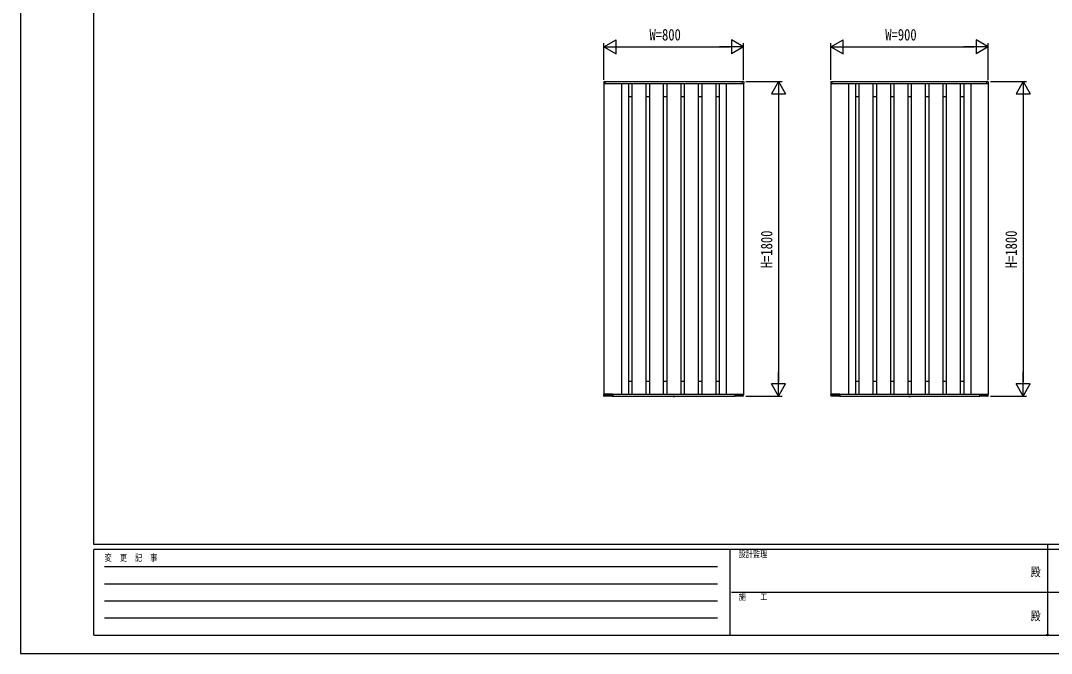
# Model space of a CAD drawing. Units: millimetres on the paper. Extents: x -297 to 297, y -210 to 210.
# Drawn here: x -297 to -1.9, y -210 to -28.9 of the extents above; entities that cross this region are included whole.
import ezdxf
from ezdxf.enums import TextEntityAlignment as Align

# ---------------------------------------------------------------- set-up
doc = ezdxf.new("R2010")
doc.units = ezdxf.units.MM
doc.header["$PDMODE"] = 32
doc.header["$PDSIZE"] = 0.5
for name, color, linetype in [('0-2_YKK_A1', 4, 'Continuous'), ('0-3_YKK_D', 6, 'Continuous'), ('0-4_YKK_ZWAK', 7, 'Continuous')]:
    doc.layers.add(name, color=color, linetype=linetype)
doc.styles.add('ＭＳ ゴシック', font='')
doc.styles.get('ＭＳ ゴシック').set_extended_font_data('MS Gothic')

msp = doc.modelspace()

# ---------------------------------------------------------------- linework, layer by layer
at = {"layer": '0-2_YKK_A1'}
for p, q in [((-130.024, -46.418), (-130.024, -46.825)), ((-129.999, -46.85), (-129.999, -135.85)), ((-129.999, -46.85), (-89.999, -46.85)), ((-129.999, -46.85), (-129.664, -46.85)), ((-129.953, -46.344), (-129.675, -46.327)), ((-129.664, -46.85), (-129.664, -46.85)), ((-129.649, -46.35), (-90.349, -46.35)), ((-129.649, -46.85), (-129.649, -46.35)), ((-129.649, -46.835), (-129.649, -46.352)), ((-124.999, -46.85), (-124.999, -135.85)), ((-122.999, -46.85), (-122.999, -135.85)), ((-121.999, -46.85), (-121.999, -135.85)), ((-117.999, -46.85), (-117.999, -135.85)), ((-116.999, -46.85), (-116.999, -135.85)), ((-112.999, -46.85), (-112.999, -135.85)), ((-111.999, -46.85), (-111.999, -135.85)), ((-107.999, -46.85), (-107.999, -135.85)), ((-106.999, -46.85), (-106.999, -135.85)), ((-102.999, -46.85), (-102.999, -135.85)), ((-101.999, -46.85), (-101.999, -135.85)), ((-97.999, -46.85), (-97.999, -135.85)), ((-96.999, -46.85), (-96.999, -135.85)), ((-94.999, -46.85), (-94.999, -135.85)), ((-90.349, -46.85), (-90.349, -46.35)), ((-90.349, -46.835), (-90.349, -46.352)), ((-89.999, -46.85), (-90.334, -46.85)), ((-90.334, -46.85), (-90.334, -46.85)), ((-90.044, -46.344), (-90.322, -46.327)), ((-89.999, -46.85), (-89.999, -135.85)), ((-89.974, -46.418), (-89.974, -46.825)), ((-65.024, -46.418), (-65.024, -46.825)), ((-64.999, -46.85), (-64.999, -135.85)), ((-64.999, -46.85), (-19.999, -46.85)), ((-64.999, -46.85), (-64.664, -46.85)), ((-64.953, -46.344), (-64.675, -46.327)), ((-64.664, -46.85), (-64.664, -46.85)), ((-64.649, -46.35), (-20.349, -46.35)), ((-64.649, -46.85), (-64.649, -46.35)), ((-64.649, -46.835), (-64.649, -46.352)), ((-59.999, -46.85), (-59.999, -135.85)), ((-57.999, -46.85), (-57.999, -135.85)), ((-56.999, -46.85), (-56.999, -135.85)), ((-52.999, -46.85), (-52.999, -135.85)), ((-51.999, -46.85), (-51.999, -135.85)), ((-47.999, -46.85), (-47.999, -135.85)), ((-46.999, -46.85), (-46.999, -135.85)), ((-42.999, -46.85), (-42.999, -135.85)), ((-41.999, -46.85), (-41.999, -135.85)), ((-37.999, -46.85), (-37.999, -135.85)), ((-36.999, -46.85), (-36.999, -135.85)), ((-32.999, -46.85), (-32.999, -135.85)), ((-31.999, -46.85), (-31.999, -135.85)), ((-27.999, -46.85), (-27.999, -135.85)), ((-26.999, -46.85), (-26.999, -135.85)), ((-24.999, -46.85), (-24.999, -135.85)), ((-20.349, -46.85), (-20.349, -46.35)), ((-20.349, -46.835), (-20.349, -46.352)), ((-19.999, -46.85), (-20.334, -46.85)), ((-20.334, -46.85), (-20.334, -46.85)), ((-20.044, -46.344), (-20.322, -46.327)), ((-19.999, -46.85), (-19.999, -135.85)), ((-19.974, -46.418), (-19.974, -46.825)), ((-122.999, -50.6), (-121.999, -50.6)), ((-117.999, -50.6), (-116.999, -50.6)), ((-112.999, -50.6), (-111.999, -50.6)), ((-107.999, -50.6), (-106.999, -50.6)), ((-102.999, -50.6), (-101.999, -50.6)), ((-97.999, -50.6), (-96.999, -50.6)), ((-57.999, -50.6), (-56.999, -50.6)), ((-52.999, -50.6), (-51.999, -50.6)), ((-47.999, -50.6), (-46.999, -50.6)), ((-42.999, -50.6), (-41.999, -50.6)), ((-37.999, -50.6), (-36.999, -50.6)), ((-32.999, -50.6), (-31.999, -50.6)), ((-27.999, -50.6), (-26.999, -50.6)), ((-122.999, -132.1), (-121.999, -132.1)), ((-117.999, -132.1), (-116.999, -132.1)), ((-112.999, -132.1), (-111.999, -132.1)), ((-107.999, -132.1), (-106.999, -132.1)), ((-102.999, -132.1), (-101.999, -132.1)), ((-97.999, -132.1), (-96.999, -132.1)), ((-57.999, -132.1), (-56.999, -132.1)), ((-52.999, -132.1), (-51.999, -132.1)), ((-47.999, -132.1), (-46.999, -132.1)), ((-42.999, -132.1), (-41.999, -132.1)), ((-37.999, -132.1), (-36.999, -132.1)), ((-32.999, -132.1), (-31.999, -132.1)), ((-27.999, -132.1), (-26.999, -132.1)), ((-129.993, -136.352), (-130.022, -135.877)), ((-129.999, -135.85), (-89.999, -135.85)), ((-127.514, -135.85), (-129.997, -135.85)), ((-129.931, -136.375), (-129.968, -136.375)), ((-129.906, -136.35), (-129.904, -136.26)), ((-129.905, -136.325), (-127.59, -136.325)), ((-128.859, -136.245), (-129.888, -136.245)), ((-128.843, -136.26), (-128.842, -136.3)), ((-128.756, -136.3), (-128.756, -136.26)), ((-128.407, -136.245), (-128.74, -136.245)), ((-128.391, -136.26), (-128.391, -136.3)), ((-128.305, -136.3), (-128.304, -136.26)), ((-127.607, -136.245), (-128.288, -136.245)), ((-127.793, -136.245), (-127.792, -136.3)), ((-127.591, -136.26), (-127.59, -136.35)), ((-127.524, -136.374), (-127.565, -136.374)), ((-127.499, -135.85), (-127.499, -136.35)), ((-127.499, -135.865), (-127.499, -136.349)), ((-127.499, -136.35), (-92.499, -136.35)), ((-110.194, -136.375), (-110.19, -136.35)), ((-110.194, -136.375), (-110.186, -136.424)), ((-110.194, -136.375), (-109.803, -136.375)), ((-110.19, -136.35), (-109.807, -136.35)), ((-109.803, -136.375), (-109.812, -136.424)), ((-109.803, -136.375), (-109.807, -136.35)), ((-92.499, -135.85), (-92.499, -136.35)), ((-92.499, -135.865), (-92.499, -136.349)), ((-92.484, -135.85), (-90, -135.85)), ((-92.474, -136.374), (-92.432, -136.374)), ((-92.406, -136.26), (-92.407, -136.35)), ((-90.092, -136.325), (-92.407, -136.325)), ((-92.39, -136.245), (-91.709, -136.245)), ((-92.204, -136.245), (-92.205, -136.3)), ((-91.692, -136.3), (-91.693, -136.26)), ((-91.606, -136.26), (-91.606, -136.3)), ((-91.59, -136.245), (-91.257, -136.245)), ((-91.241, -136.3), (-91.241, -136.26)), ((-91.154, -136.26), (-91.155, -136.3)), ((-91.138, -136.245), (-90.109, -136.245)), ((-90.092, -136.35), (-90.093, -136.26)), ((-90.067, -136.375), (-90.029, -136.375)), ((-90.004, -136.352), (-89.975, -135.877)), ((-64.993, -136.352), (-65.022, -135.877)), ((-64.999, -135.85), (-19.999, -135.85)), ((-62.514, -135.85), (-64.997, -135.85)), ((-64.931, -136.375), (-64.968, -136.375)), ((-64.906, -136.35), (-64.904, -136.26)), ((-64.905, -136.325), (-62.59, -136.325)), ((-63.859, -136.245), (-64.888, -136.245)), ((-63.843, -136.26), (-63.842, -136.3)), ((-63.756, -136.3), (-63.756, -136.26)), ((-63.407, -136.245), (-63.74, -136.245)), ((-63.391, -136.26), (-63.391, -136.3)), ((-63.305, -136.3), (-63.304, -136.26)), ((-62.607, -136.245), (-63.288, -136.245)), ((-62.793, -136.245), (-62.792, -136.3)), ((-62.591, -136.26), (-62.59, -136.35)), ((-62.524, -136.374), (-62.565, -136.374)), ((-62.499, -135.85), (-62.499, -136.35)), ((-62.499, -135.865), (-62.499, -136.349)), ((-62.499, -136.35), (-22.499, -136.35)), ((-42.694, -136.375), (-42.69, -136.35)), ((-42.694, -136.375), (-42.686, -136.424)), ((-42.694, -136.375), (-42.303, -136.375)), ((-42.69, -136.35), (-42.307, -136.35)), ((-42.303, -136.375), (-42.312, -136.424)), ((-42.303, -136.375), (-42.307, -136.35)), ((-22.499, -135.85), (-22.499, -136.35)), ((-22.499, -135.865), (-22.499, -136.349)), ((-22.484, -135.85), (-20, -135.85)), ((-22.474, -136.374), (-22.432, -136.374)), ((-22.406, -136.26), (-22.407, -136.35)), ((-20.092, -136.325), (-22.407, -136.325)), ((-22.39, -136.245), (-21.709, -136.245)), ((-22.204, -136.245), (-22.205, -136.3)), ((-21.692, -136.3), (-21.693, -136.26)), ((-21.606, -136.26), (-21.606, -136.3)), ((-21.59, -136.245), (-21.257, -136.245)), ((-21.241, -136.3), (-21.241, -136.26)), ((-21.154, -136.26), (-21.155, -136.3)), ((-21.138, -136.245), (-20.109, -136.245)), ((-20.092, -136.35), (-20.093, -136.26)), ((-20.067, -136.375), (-20.029, -136.375)), ((-20.004, -136.352), (-19.975, -135.877))]:
    msp.add_line(p, q, dxfattribs=at)
for points in [[(-129.888, -136.245), (-129.895, -136.246), (-129.899, -136.249), (-129.901, -136.252), (-129.903, -136.254), (-129.904, -136.257), (-129.904, -136.26)], [(-128.843, -136.26), (-128.843, -136.257), (-128.844, -136.255), (-128.845, -136.253), (-128.847, -136.25), (-128.849, -136.248), (-128.853, -136.246), (-128.859, -136.245)], [(-128.74, -136.245), (-128.747, -136.246), (-128.751, -136.249), (-128.753, -136.252), (-128.755, -136.254), (-128.755, -136.257), (-128.756, -136.26)], [(-128.391, -136.26), (-128.392, -136.257), (-128.392, -136.255), (-128.393, -136.253), (-128.395, -136.25), (-128.398, -136.248), (-128.401, -136.246), (-128.407, -136.245)], [(-128.288, -136.245), (-128.295, -136.246), (-128.299, -136.249), (-128.301, -136.252), (-128.303, -136.254), (-128.304, -136.257), (-128.304, -136.26)], [(-127.591, -136.26), (-127.592, -136.257), (-127.592, -136.255), (-127.593, -136.253), (-127.595, -136.25), (-127.598, -136.248), (-127.601, -136.246), (-127.607, -136.245)], [(-110.114, -136.479), (-110.056, -136.363), (-109.999, -136.333)], [(-109.884, -136.479), (-109.941, -136.363), (-109.999, -136.333)], [(-92.406, -136.26), (-92.406, -136.257), (-92.405, -136.255), (-92.404, -136.253), (-92.402, -136.25), (-92.4, -136.248), (-92.396, -136.246), (-92.39, -136.245)], [(-91.709, -136.245), (-91.702, -136.246), (-91.698, -136.249), (-91.696, -136.252), (-91.694, -136.254), (-91.694, -136.257), (-91.693, -136.26)], [(-91.606, -136.26), (-91.606, -136.257), (-91.605, -136.255), (-91.604, -136.253), (-91.602, -136.25), (-91.6, -136.248), (-91.596, -136.246), (-91.59, -136.245)], [(-91.257, -136.245), (-91.251, -136.246), (-91.247, -136.249), (-91.244, -136.252), (-91.243, -136.254), (-91.242, -136.257), (-91.241, -136.26)], [(-91.154, -136.26), (-91.154, -136.257), (-91.153, -136.255), (-91.152, -136.253), (-91.15, -136.25), (-91.148, -136.248), (-91.144, -136.246), (-91.138, -136.245)], [(-90.109, -136.245), (-90.102, -136.246), (-90.098, -136.249), (-90.096, -136.252), (-90.094, -136.254), (-90.094, -136.257), (-90.093, -136.26)], [(-64.888, -136.245), (-64.895, -136.246), (-64.899, -136.249), (-64.901, -136.252), (-64.903, -136.254), (-64.904, -136.257), (-64.904, -136.26)], [(-63.843, -136.26), (-63.843, -136.257), (-63.844, -136.255), (-63.845, -136.253), (-63.847, -136.25), (-63.849, -136.248), (-63.853, -136.246), (-63.859, -136.245)], [(-63.74, -136.245), (-63.747, -136.246), (-63.751, -136.249), (-63.753, -136.252), (-63.755, -136.254), (-63.755, -136.257), (-63.756, -136.26)], [(-63.391, -136.26), (-63.392, -136.257), (-63.392, -136.255), (-63.393, -136.253), (-63.395, -136.25), (-63.398, -136.248), (-63.401, -136.246), (-63.407, -136.245)], [(-63.288, -136.245), (-63.295, -136.246), (-63.299, -136.249), (-63.301, -136.252), (-63.303, -136.254), (-63.304, -136.257), (-63.304, -136.26)], [(-62.591, -136.26), (-62.592, -136.257), (-62.592, -136.255), (-62.593, -136.253), (-62.595, -136.25), (-62.598, -136.248), (-62.601, -136.246), (-62.607, -136.245)], [(-42.614, -136.479), (-42.556, -136.363), (-42.499, -136.333)], [(-42.384, -136.479), (-42.441, -136.363), (-42.499, -136.333)], [(-22.406, -136.26), (-22.406, -136.257), (-22.405, -136.255), (-22.404, -136.253), (-22.402, -136.25), (-22.4, -136.248), (-22.396, -136.246), (-22.39, -136.245)], [(-21.709, -136.245), (-21.702, -136.246), (-21.698, -136.249), (-21.696, -136.252), (-21.694, -136.254), (-21.694, -136.257), (-21.693, -136.26)], [(-21.606, -136.26), (-21.606, -136.257), (-21.605, -136.255), (-21.604, -136.253), (-21.602, -136.25), (-21.6, -136.248), (-21.596, -136.246), (-21.59, -136.245)], [(-21.257, -136.245), (-21.251, -136.246), (-21.247, -136.249), (-21.244, -136.252), (-21.243, -136.254), (-21.242, -136.257), (-21.241, -136.26)], [(-21.154, -136.26), (-21.154, -136.257), (-21.153, -136.255), (-21.152, -136.253), (-21.15, -136.25), (-21.148, -136.248), (-21.144, -136.246), (-21.138, -136.245)], [(-20.109, -136.245), (-20.102, -136.246), (-20.098, -136.249), (-20.096, -136.252), (-20.094, -136.254), (-20.094, -136.257), (-20.093, -136.26)]]:
    msp.add_lwpolyline(points, dxfattribs=at)
for centre, radius, start, end in [((-129.949, -46.418), 0.075, 93.5, 180), ((-129.999, -46.825), 0.025, 180, 270), ((-129.674, -46.352), 0.025, 0, 93.5), ((-129.664, -46.835), 0.015, 270, 0), ((-90.324, -46.352), 0.025, 86.5, 180), ((-90.334, -46.835), 0.015, 180, 270), ((-90.049, -46.418), 0.075, 0, 86.5), ((-89.999, -46.825), 0.025, 270, 0), ((-64.949, -46.418), 0.075, 93.5, 180), ((-64.999, -46.825), 0.025, 180, 270), ((-64.674, -46.352), 0.025, 0, 93.5), ((-64.664, -46.835), 0.015, 270, 0), ((-20.324, -46.352), 0.025, 86.5, 180), ((-20.334, -46.835), 0.015, 180, 270), ((-20.049, -46.418), 0.075, 0, 86.5), ((-19.999, -46.825), 0.025, 270, 0), ((-129.997, -135.875), 0.025, 90, 183.5), ((-129.968, -136.35), 0.025, 183.5, 269.21081), ((-129.931, -136.35), 0.025, 269.18971, 359), ((-128.818, -136.3), 0.025, 181, 270), ((-128.781, -136.3), 0.025, 270, 359), ((-128.366, -136.3), 0.025, 181, 270), ((-128.33, -136.3), 0.025, 270, 359), ((-127.768, -136.3), 0.025, 181, 270), ((-127.565, -136.349), 0.025, 181.0014, 270.00152), ((-127.524, -136.349), 0.025, 270, 0), ((-127.514, -135.865), 0.015, 0, 90), ((-110.141, -136.416), 0.045, 190, 239.36409), ((-109.999, -136.175), 0.325, 239.36409, 300.63591), ((-109.856, -136.416), 0.045, 300.63591, 350), ((-92.484, -135.865), 0.015, 90, 180), ((-92.474, -136.349), 0.025, 180, 270), ((-92.432, -136.349), 0.025, 269.99848, 358.9986), ((-92.23, -136.3), 0.025, 270, 359), ((-91.668, -136.3), 0.025, 181, 270), ((-91.631, -136.3), 0.025, 270, 359), ((-91.216, -136.3), 0.025, 181, 270), ((-91.18, -136.3), 0.025, 270, 359), ((-90.067, -136.35), 0.025, 181, 270.81029), ((-90.029, -136.35), 0.025, 270.78919, 356.5), ((-90, -135.875), 0.025, 356.5, 90), ((-64.997, -135.875), 0.025, 90, 183.5), ((-64.968, -136.35), 0.025, 183.5, 269.21081), ((-64.931, -136.35), 0.025, 269.18971, 359), ((-63.818, -136.3), 0.025, 181, 270), ((-63.781, -136.3), 0.025, 270, 359), ((-63.366, -136.3), 0.025, 181, 270), ((-63.33, -136.3), 0.025, 270, 359), ((-62.768, -136.3), 0.025, 181, 270), ((-62.565, -136.349), 0.025, 181.0014, 270.00152), ((-62.524, -136.349), 0.025, 270, 0), ((-62.514, -135.865), 0.015, 0, 90), ((-42.641, -136.416), 0.045, 190, 239.36409), ((-42.499, -136.175), 0.325, 239.36409, 300.63591), ((-42.356, -136.416), 0.045, 300.63591, 350), ((-22.484, -135.865), 0.015, 90, 180), ((-22.474, -136.349), 0.025, 180, 270), ((-22.432, -136.349), 0.025, 269.99848, 358.9986), ((-22.23, -136.3), 0.025, 270, 359), ((-21.668, -136.3), 0.025, 181, 270), ((-21.631, -136.3), 0.025, 270, 359), ((-21.216, -136.3), 0.025, 181, 270), ((-21.18, -136.3), 0.025, 270, 359), ((-20.067, -136.35), 0.025, 181, 270.81029), ((-20.029, -136.35), 0.025, 270.78919, 356.5), ((-20, -135.875), 0.025, 356.5, 90)]:
    msp.add_arc(centre, radius, start, end, dxfattribs=at)
at = {"layer": '0-3_YKK_D'}
for p, q in [((-129.999, -36.35), (-126.535, -34.35)), ((-129.999, -45.85), (-129.999, -35.35)), ((-126.535, -38.35), (-126.535, -34.35)), ((-89.999, -36.35), (-93.463, -34.35)), ((-93.463, -34.35), (-93.463, -38.35)), ((-89.999, -45.85), (-89.999, -35.35)), ((-64.999, -36.35), (-61.535, -34.35)), ((-64.999, -45.85), (-64.999, -35.35)), ((-61.535, -38.35), (-61.535, -34.35)), ((-19.999, -36.35), (-23.463, -34.35)), ((-23.463, -34.35), (-23.463, -38.35)), ((-19.999, -45.85), (-19.999, -35.35)), ((-129.999, -36.35), (-126.535, -38.35)), ((-129.999, -36.35), (-123.07, -36.35)), ((-125.999, -36.35), (-93.999, -36.35)), ((-89.999, -36.35), (-96.927, -36.35)), ((-89.999, -36.35), (-93.463, -38.35)), ((-64.999, -36.35), (-61.535, -38.35)), ((-64.999, -36.35), (-58.07, -36.35)), ((-60.999, -36.35), (-23.999, -36.35)), ((-19.999, -36.35), (-26.927, -36.35)), ((-19.999, -36.35), (-23.463, -38.35)), ((-89.349, -46.35), (-78.999, -46.35)), ((-79.999, -46.35), (-81.999, -49.814)), ((-79.999, -46.35), (-77.999, -49.814)), ((-79.999, -46.35), (-79.999, -53.278)), ((-19.349, -46.352), (-8.999, -46.352)), ((-9.999, -46.352), (-11.999, -49.816)), ((-9.999, -46.352), (-7.999, -49.816)), ((-9.999, -46.352), (-9.999, -53.28)), ((-81.999, -49.814), (-77.999, -49.814)), ((-11.999, -49.816), (-7.999, -49.816)), ((-79.999, -50.35), (-79.999, -132.35)), ((-9.999, -50.352), (-9.999, -132.352)), ((-79.999, -136.35), (-79.999, -129.422)), ((-9.999, -136.352), (-9.999, -129.423)), ((-79.999, -136.35), (-81.999, -132.886)), ((-77.999, -132.886), (-81.999, -132.886)), ((-79.999, -136.35), (-77.999, -132.886)), ((-9.999, -136.352), (-11.999, -132.887)), ((-7.999, -132.887), (-11.999, -132.887)), ((-9.999, -136.352), (-7.999, -132.887)), ((-89.349, -136.35), (-78.999, -136.35)), ((-19.349, -136.352), (-8.999, -136.352))]:
    msp.add_line(p, q, dxfattribs=at)
at = {"layer": '0-4_YKK_ZWAK'}
for p, q in [((-275.999, -178.85), (-275.999, 192.15)), ((270.001, -178.85), (-275.999, -178.85)), ((-2.999, -178.85), (-2.999, -204.75)), ((-93.999, -180.25), (-275.999, -180.25)), ((-275.999, -204.75), (-275.999, -180.25)), ((-93.999, -180.25), (-93.999, -204.75)), ((-2.999, -180.25), (-93.999, -180.25)), ((88.001, -180.25), (-2.999, -180.25)), ((-273.024, -185.15), (-97.499, -185.15)), ((-273.024, -190.05), (-97.499, -190.05)), ((-93.474, -192.5), (-2.999, -192.5)), ((-2.999, -192.5), (88.001, -192.5)), ((-273.024, -194.95), (-97.499, -194.95)), ((-273.024, -199.85), (-97.499, -199.85)), ((-275.999, -204.75), (-93.999, -204.75)), ((-93.999, -204.75), (-2.999, -204.75)), ((-2.999, -204.75), (88.001, -204.75))]:
    msp.add_line(p, q, dxfattribs=at)
msp.add_lwpolyline([(-297, -210), (297, -210), (297, 210), (-297, 210)], close=True, dxfattribs=at)
msp.add_point((-2.999, -204.75), dxfattribs=at)

# ---------------------------------------------------------------- texts
at = {"layer": '0-3_YKK_D', "style": 'ＭＳ ゴシック', "width": 0.8}
for s, p in [('W=800', (-116.959, -35.55)), ('W=900', (-49.459, -35.55))]:
    msp.add_text(s, height=3.299, dxfattribs=at).set_placement(p, align=Align.BOTTOM_LEFT)
for p in [(-80.799, -99.75), (-10.799, -99.752)]:
    msp.add_text('H=1800', height=3.299, rotation=90, dxfattribs=at).set_placement(p, align=Align.BOTTOM_LEFT)
at = {"layer": '0-4_YKK_ZWAK', "style": 'ＭＳ ゴシック', "width": 0.8}
for s, height, p in [('変  更  記  事', 1.833, (-272.942, -184.1)), ('設計監理', 1.833, (-91.432, -183.05)), ('殿', 2.566, (-7.807, -188.708)), ('施\u3000\u3000工', 1.833, (-91.432, -195.3)), ('殿', 2.566, (-7.807, -201.308))]:
    msp.add_text(s, height=height, dxfattribs=at).set_placement(p, align=Align.BOTTOM_LEFT)

doc.saveas('drawing.dxf')
